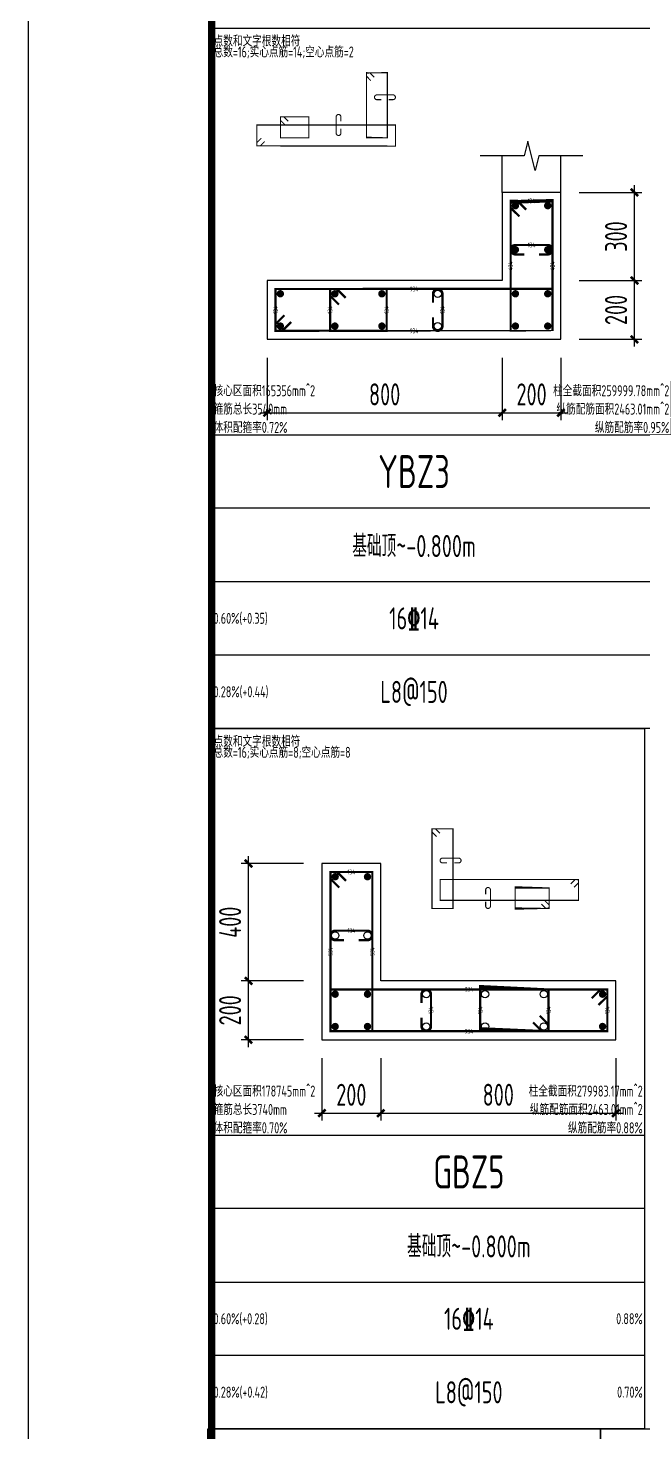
# Model space of a CAD drawing. Extents: x -1712635 to -854203, y -534641 to -21985.
# Drawn here: x -1375869 to -1367500, y -109896 to -90777 of the extents above; entities that cross this region are included whole.
import ezdxf
from ezdxf.enums import TextEntityAlignment as Align

# ---------------------------------------------------------------- set-up
doc = ezdxf.new("R2010")
doc.units = 0
doc.header["$LTSCALE"] = 1000
doc.layers.get('0').update_dxf_attribs({"linetype": 'CONTINUOUS'})
doc.layers.get('Defpoints').update_dxf_attribs({"linetype": 'CONTINUOUS'})
for name, color, linetype in [('-TK', 7, 'CONTINUOUS'), ('COLU_DE_DIM', 3, 'CONTINUOUS'), ('COLU_DE_TH', 7, 'CONTINUOUS'), ('LINK', 6, 'CONTINUOUS'), ('LINK-INDEX', 6, 'CONTINUOUS'), ('REIN', 6, 'CONTINUOUS'), ('TAB', 7, 'CONTINUOUS'), ('TAB_TEXT', 7, 'CONTINUOUS'), ('THIN', 7, 'CONTINUOUS')]:
    doc.layers.add(name, color=color, linetype=linetype)
doc.layers.add('箍筋长度', color=3, linetype='CONTINUOUS', plot=False)
doc.layers.add('配箍校核', color=34, linetype='CONTINUOUS', plot=False)
doc.styles.add('BW_Rein', font='Tssdeng.shx', dxfattribs={"width": 0.7, "bigfont": 'hztxt.shx'})
doc.styles.add('TSSD_DIMENSION', font='Tssdeng.shx', dxfattribs={"width": 0.7, "bigfont": 'tssdchn.shx'})
doc.styles.add('TSSD_REIN', font='tssdeng.shx', dxfattribs={"width": 0.7, "height": 300, "bigfont": 'tssdchn.shx'})
doc.dimstyles.new('TSSD_25_100', dxfattribs={"dimtxt": 300, "dimasz": 100, "dimexe": 100, "dimexo": 250, "dimgap": 100, "dimtad": 1, "dimdec": 0, "dimlfac": 0.25, "dimzin": 0, "dimdsep": 46, "dimtxsty": 'TSSD_DIMENSION', "dimblk": 'ARCHTICK', "dimcen": 0, "dimdle": 100, "dimclrt": 7, "dimadec": 0, "dimazin": 0, "dimtfac": 1, "dimtdec": 0, "dimtix": 1, "dimtmove": 2, "dimatfit": 3, "dimldrblk": 'ARCHTICK', "dimfxl": 0, "dimtolj": 1, "dimtzin": 0, "dimarcsym": 0})

# ---------------------------------------------------------------- blocks, each defined once
blk = doc.blocks.new('_ArchTick')
at = {"color": 0, "const_width": 0.35}
blk.add_lwpolyline([(-0.5, -0.5), (0.5, 0.5)], dxfattribs=at)
blk = doc.blocks.new('*D206')
at = {"layer": 'COLU_DE_DIM', "color": 0, "lineweight": -2}
for p, q in [((-1372615.585979764, -95265.40279039205), (-1372615.585979764, -96115.40279039205)), ((-1369415.590459332, -95265.40279039205), (-1369415.590459332, -96115.40279039205)), ((-1372715.585979764, -96015.40279039205), (-1369315.590459332, -96015.40279039205))]:
    blk.add_line(p, q, dxfattribs=at)
at = {"layer": 'Defpoints', "color": 0}
for p in [(-1372615.585979764, -95015.40279039205), (-1369415.590459332, -95015.40279039205), (-1369415.590459332, -96015.40279039205)]:
    blk.add_point(p, dxfattribs=at)
at = {"layer": 'COLU_DE_DIM', "color": 0, "lineweight": -2, "xscale": 100, "yscale": 100, "zscale": 100, "rotation": 180}
blk.add_blockref('_ArchTick', (-1372615.585979764, -96015.40279039205), dxfattribs=at)
at = {"layer": 'COLU_DE_DIM', "color": 0, "lineweight": -2, "xscale": 100, "yscale": 100, "zscale": 100}
blk.add_blockref('_ArchTick', (-1369415.590459332, -96015.40279039205), dxfattribs=at)
at = {"layer": 'COLU_DE_DIM', "color": 7, "insert": (-1371015.588219548, -95765.40279039205), "char_height": 300, "attachment_point": 5, "style": 'TSSD_DIMENSION'}
blk.add_mtext('\\A1;800', dxfattribs=at)
blk = doc.blocks.new('*D207')
at = {"layer": 'COLU_DE_DIM', "color": 0, "lineweight": -2}
for p, q in [((-1369415.590459332, -95265.40279039205), (-1369415.590459332, -96115.40279039205)), ((-1368615.590459259, -95265.40279039205), (-1368615.590459259, -96115.40279039205)), ((-1369515.590459332, -96015.40279039205), (-1368515.590459259, -96015.40279039205))]:
    blk.add_line(p, q, dxfattribs=at)
at = {"layer": 'Defpoints', "color": 0}
for p in [(-1369415.590459332, -95015.40279039205), (-1368615.590459259, -95015.40279039205), (-1368615.590459259, -96015.40279039205)]:
    blk.add_point(p, dxfattribs=at)
at = {"layer": 'COLU_DE_DIM', "color": 0, "lineweight": -2, "xscale": 100, "yscale": 100, "zscale": 100, "rotation": 180}
blk.add_blockref('_ArchTick', (-1369415.590459332, -96015.40279039205), dxfattribs=at)
at = {"layer": 'COLU_DE_DIM', "color": 0, "lineweight": -2, "xscale": 100, "yscale": 100, "zscale": 100}
blk.add_blockref('_ArchTick', (-1368615.590459259, -96015.40279039205), dxfattribs=at)
at = {"layer": 'COLU_DE_DIM', "color": 7, "insert": (-1369015.590459296, -95765.40279039205), "char_height": 300, "attachment_point": 5, "style": 'TSSD_DIMENSION'}
blk.add_mtext('\\A1;200', dxfattribs=at)
blk = doc.blocks.new('*D208')
at = {"layer": 'COLU_DE_DIM', "color": 0, "lineweight": -2}
for p, q in [((-1368365.590459259, -94215.4027886386), (-1367515.590459259, -94215.4027886386)), ((-1367615.590459259, -95115.40279039205), (-1367615.590459259, -94115.4027886386)), ((-1368365.590459259, -95015.40279039205), (-1367515.590459259, -95015.40279039205))]:
    blk.add_line(p, q, dxfattribs=at)
at = {"layer": 'Defpoints', "color": 0}
for p in [(-1368615.590459259, -94215.4027886386), (-1367615.590459259, -94215.4027886386), (-1368615.590459259, -95015.40279039205)]:
    blk.add_point(p, dxfattribs=at)
at = {"layer": 'COLU_DE_DIM', "color": 0, "lineweight": -2, "xscale": 100, "yscale": 100, "zscale": 100}
for p, rotation in [((-1367615.590459259, -94215.4027886386), 90), ((-1367615.590459259, -95015.40279039205), 270)]:
    blk.add_blockref('_ArchTick', p, dxfattribs=dict(at, rotation=rotation))
at = {"layer": 'COLU_DE_DIM', "color": 7, "insert": (-1367865.590459259, -94615.40278951555), "char_height": 300, "attachment_point": 5, "rotation": 90, "style": 'TSSD_DIMENSION'}
blk.add_mtext('\\A1;200', dxfattribs=at)
blk = doc.blocks.new('*D209')
at = {"layer": 'COLU_DE_DIM', "color": 0, "lineweight": -2}
for p, q in [((-1367615.590459259, -94315.4027886386), (-1367615.590459259, -92915.4027882783)), ((-1368365.590459259, -93015.4027882783), (-1367515.590459259, -93015.4027882783)), ((-1368365.590459259, -94215.4027886386), (-1367515.590459259, -94215.4027886386))]:
    blk.add_line(p, q, dxfattribs=at)
at = {"layer": 'Defpoints', "color": 0}
for p in [(-1368615.590459259, -93015.4027882783), (-1367615.590459259, -93015.4027882783), (-1368615.590459259, -94215.4027886386)]:
    blk.add_point(p, dxfattribs=at)
at = {"layer": 'COLU_DE_DIM', "color": 0, "lineweight": -2, "xscale": 100, "yscale": 100, "zscale": 100}
for p, rotation in [((-1367615.590459259, -93015.4027882783), 90), ((-1367615.590459259, -94215.4027886386), 270)]:
    blk.add_blockref('_ArchTick', p, dxfattribs=dict(at, rotation=rotation))
at = {"layer": 'COLU_DE_DIM', "color": 7, "insert": (-1367865.590459259, -93615.40278845867), "char_height": 300, "attachment_point": 5, "rotation": 90, "style": 'TSSD_DIMENSION'}
blk.add_mtext('\\A1;300', dxfattribs=at)
blk = doc.blocks.new('*D214')
at = {"layer": 'COLU_DE_DIM', "color": 0, "lineweight": -2}
for p, q in [((-1371868.904238457, -104804.0966134835), (-1371868.904238457, -105654.0966134835)), ((-1371068.904238457, -104804.0966134835), (-1371068.904238457, -105654.0966134835)), ((-1371968.904238457, -105554.0966134835), (-1370968.904238457, -105554.0966134835))]:
    blk.add_line(p, q, dxfattribs=at)
at = {"layer": 'Defpoints', "color": 0}
for p in [(-1371868.904238457, -104554.0966134835), (-1371068.904238457, -104554.0966134835), (-1371068.904238457, -105554.0966134835)]:
    blk.add_point(p, dxfattribs=at)
at = {"layer": 'COLU_DE_DIM', "color": 0, "lineweight": -2, "xscale": 100, "yscale": 100, "zscale": 100, "rotation": 180}
blk.add_blockref('_ArchTick', (-1371868.904238457, -105554.0966134835), dxfattribs=at)
at = {"layer": 'COLU_DE_DIM', "color": 0, "lineweight": -2, "xscale": 100, "yscale": 100, "zscale": 100}
blk.add_blockref('_ArchTick', (-1371068.904238457, -105554.0966134835), dxfattribs=at)
at = {"layer": 'COLU_DE_DIM', "color": 7, "insert": (-1371468.904238457, -105304.0966134835), "char_height": 300, "attachment_point": 5, "style": 'TSSD_DIMENSION'}
blk.add_mtext('\\A1;200', dxfattribs=at)
blk = doc.blocks.new('*D215')
at = {"layer": 'COLU_DE_DIM', "color": 0, "lineweight": -2}
for p, q in [((-1371068.904238457, -104804.0966134835), (-1371068.904238457, -105654.0966134835)), ((-1367868.902698899, -104804.0966134835), (-1367868.902698899, -105654.0966134835)), ((-1371168.904238457, -105554.0966134835), (-1367768.902698899, -105554.0966134835))]:
    blk.add_line(p, q, dxfattribs=at)
at = {"layer": 'Defpoints', "color": 0}
for p in [(-1371068.904238457, -104554.0966134835), (-1367868.902698899, -104554.0966134835), (-1367868.902698899, -105554.0966134835)]:
    blk.add_point(p, dxfattribs=at)
at = {"layer": 'COLU_DE_DIM', "color": 0, "lineweight": -2, "xscale": 100, "yscale": 100, "zscale": 100, "rotation": 180}
blk.add_blockref('_ArchTick', (-1371068.904238457, -105554.0966134835), dxfattribs=at)
at = {"layer": 'COLU_DE_DIM', "color": 0, "lineweight": -2, "xscale": 100, "yscale": 100, "zscale": 100}
blk.add_blockref('_ArchTick', (-1367868.902698899, -105554.0966134835), dxfattribs=at)
at = {"layer": 'COLU_DE_DIM', "color": 7, "insert": (-1369468.903468678, -105304.0966134835), "char_height": 300, "attachment_point": 5, "style": 'TSSD_DIMENSION'}
blk.add_mtext('\\A1;800', dxfattribs=at)
blk = doc.blocks.new('*D216')
at = {"layer": 'COLU_DE_DIM', "color": 0, "lineweight": -2}
for p, q in [((-1372118.904238457, -103754.0966134835), (-1372968.904238457, -103754.0966134835)), ((-1372868.904238457, -104654.0966134835), (-1372868.904238457, -103654.0966134835)), ((-1372118.904238457, -104554.0966134835), (-1372968.904238457, -104554.0966134835))]:
    blk.add_line(p, q, dxfattribs=at)
at = {"layer": 'Defpoints', "color": 0}
for p in [(-1372868.904238457, -103754.0966134835), (-1371868.904238457, -103754.0966134835), (-1371868.904238457, -104554.0966134835)]:
    blk.add_point(p, dxfattribs=at)
at = {"layer": 'COLU_DE_DIM', "color": 0, "lineweight": -2, "xscale": 100, "yscale": 100, "zscale": 100}
for p, rotation in [((-1372868.904238457, -103754.0966134835), 90), ((-1372868.904238457, -104554.0966134835), 270)]:
    blk.add_blockref('_ArchTick', p, dxfattribs=dict(at, rotation=rotation))
at = {"layer": 'COLU_DE_DIM', "color": 7, "insert": (-1373118.904238457, -104154.0966134837), "char_height": 300, "attachment_point": 5, "rotation": 90, "style": 'TSSD_DIMENSION'}
blk.add_mtext('\\A1;200', dxfattribs=at)
blk = doc.blocks.new('*D217')
at = {"layer": 'COLU_DE_DIM', "color": 0, "lineweight": -2}
for p, q in [((-1372868.904238457, -103854.0966134835), (-1372868.904238457, -102054.4347535726)), ((-1372118.904238457, -102154.4347535726), (-1372968.904238457, -102154.4347535726)), ((-1372118.904238457, -103754.0966134835), (-1372968.904238457, -103754.0966134835))]:
    blk.add_line(p, q, dxfattribs=at)
at = {"layer": 'Defpoints', "color": 0}
for p in [(-1372868.904238457, -102154.4347535726), (-1371868.904238457, -102154.4347535726), (-1371868.904238457, -103754.0966134835)]:
    blk.add_point(p, dxfattribs=at)
at = {"layer": 'COLU_DE_DIM', "color": 0, "lineweight": -2, "xscale": 100, "yscale": 100, "zscale": 100}
for p, rotation in [((-1372868.904238457, -102154.4347535726), 90), ((-1372868.904238457, -103754.0966134835), 270)]:
    blk.add_blockref('_ArchTick', p, dxfattribs=dict(at, rotation=rotation))
at = {"layer": 'COLU_DE_DIM', "color": 7, "insert": (-1373118.904238457, -102954.2656835283), "char_height": 300, "attachment_point": 5, "rotation": 90, "style": 'TSSD_DIMENSION'}
blk.add_mtext('\\A1;400', dxfattribs=at)
blk = doc.blocks.new('A1')
blk.add_lwpolyline([(0, 59400), (0, 0), (84100, 0), (84100, 59400)], close=True)
at = {"const_width": 100}
blk.add_lwpolyline([(2500, 58400), (2500, 1000), (83100, 1000), (83100, 58400)], close=True, dxfattribs=at)

msp = doc.modelspace()

# ---------------------------------------------------------------- linework, layer by layer
at = {"layer": 'COLU_DE_TH', "color": 7}
for points in [[(-1368615.590459259, -93015.4027882783), (-1369415.590459332, -93015.40278832114), (-1369415.590459303, -94215.4027886386), (-1372615.585979764, -94215.40279039205), (-1372615.585923646, -95015.40279039205), (-1368615.590459303, -95015.4027921455), (-1368615.590459259, -93015.4027882783)], [(-1371068.904238457, -103754.0966134835), (-1371068.904238457, -102154.4347535726), (-1371868.904238457, -102154.4347535726), (-1371868.904238457, -104554.0966134835), (-1367868.902698899, -104554.0966134835), (-1367868.902698899, -103754.0966134835), (-1371068.904238457, -103754.0966134835)]]:
    msp.add_lwpolyline(points, close=True, dxfattribs=at)
at = {"layer": 'LINK', "color": 6, "const_width": 30}
for points in [[(-1369180.590459347, -93342.32666983904), (-1369300.590459331, -93222.32666982297), (-1369300.590459332, -93130.40278830839), (-1368730.590459258, -93130.40278827777), (-1368730.590459299, -94900.40279209506), (-1369300.590459294, -94900.40279184515), (-1369300.590459332, -93130.40278830839), (-1369208.66657778, -93130.40278829681), (-1369088.666577796, -93250.40278831287)], [(-1372288.662057632, -94780.4027862963), (-1372408.662053442, -94900.40279048649), (-1372500.585931692, -94900.4027904445), (-1372500.585971677, -94330.40279033405), (-1368730.590459282, -94330.40278826823), (-1368730.590459294, -94900.40279209655), (-1372500.585931692, -94900.4027904445), (-1372500.585938148, -94808.47891220037), (-1372380.585942338, -94688.47890801018)], [(-1371637.880381001, -94542.3266268434), (-1371757.880383961, -94422.32662980346), (-1371757.8803904, -94330.40274395305), (-1370987.881287301, -94330.4027612601), (-1370987.88126064, -94900.40276259166), (-1371757.880350415, -94900.40274401763), (-1371757.8803904, -94330.40274395305), (-1371665.956504718, -94330.4027460255), (-1371545.956501758, -94450.40274306544)], [(-1371633.904238528, -102481.3586350907), (-1371753.904238464, -102361.3586350269), (-1371753.904238457, -102269.4347535571), (-1371183.904238461, -102269.4347535571), (-1371183.904238459, -104439.0966135088), (-1371753.904238457, -104439.0966135088), (-1371753.904238457, -102269.4347535571), (-1371661.980356883, -102269.4347535434), (-1371541.980356947, -102389.4347536072)], [(-1368195.826580436, -103989.0966134797), (-1368075.826580438, -103869.0966134779), (-1367983.902698913, -103869.0966134805), (-1367983.902698906, -104439.0966134855), (-1371753.904238426, -104439.0966134855), (-1371753.90423843, -103869.0966134805), (-1367983.902698913, -103869.0966134805), (-1367983.902698901, -103961.0204950119), (-1368103.902698899, -104081.0204950137)], [(-1368903.903083908, -104227.1727318749), (-1368783.903083825, -104347.1727317912), (-1368783.903083799, -104439.0966135049), (-1369713.903468648, -104439.0966134991), (-1369713.903468651, -103869.0966134856), (-1368783.903083806, -103869.0966134898), (-1368783.903083799, -104439.0966135049), (-1368875.826965411, -104439.0966135056), (-1368995.826965495, -104319.0966135892)]]:
    msp.add_lwpolyline(points, dxfattribs=at)
for points in [[(-1368915.590459616, -93860.40278829003), (-1368795.590459616, -93860.40278829003, 1), (-1368795.590459616, -93730.40278829003), (-1369235.590459635, -93730.40278853112, 1), (-1369235.590459635, -93860.40278853112), (-1369115.590459635, -93860.40278853112)], [(-1370357.88135492, -94715.40278951748), (-1370357.88135492, -94835.40278951748, 1), (-1370227.88135492, -94835.40278951748), (-1370227.881354921, -94395.40278951512, 1), (-1370357.881354921, -94395.40278951512), (-1370357.881354921, -94515.40278951512)], [(-1371368.904238449, -103199.2656835192), (-1371248.904238449, -103199.2656835192, 1), (-1371248.904238449, -103069.2656835192), (-1371688.904238453, -103069.2656835192, 1), (-1371688.904238453, -103199.2656835192), (-1371568.904238453, -103199.2656835192)], [(-1370513.903853561, -104254.0966134857), (-1370513.903853561, -104374.0966134857, 1), (-1370383.903853561, -104374.0966134857), (-1370383.903853562, -103934.0966134833, 1), (-1370513.903853562, -103934.0966134833), (-1370513.903853562, -104054.0966134833)]]:
    msp.add_lwpolyline(points, format="xyb", dxfattribs=at)
at = {"layer": 'LINK-INDEX', "color": 6, "const_width": 15.00000095367432}
for points in [[(-1371203.97213706, -91492.4538230084), (-1371263.972136807, -91432.45382275572), (-1371263.97213681, -91386.49188217285), (-1370978.972136769, -91386.49188215754), (-1370978.972136789, -92271.49188406559), (-1371263.972136791, -92271.49188394062), (-1371263.97213681, -91386.49188217285), (-1371218.010195812, -91386.491882148), (-1371158.010196065, -91446.49188240067)], [(-1372648.007928442, -92321.49188121018), (-1372708.00792631, -92381.49188334213), (-1372753.96986528, -92381.49188331817), (-1372753.969885273, -92096.4918832609), (-1370868.972129023, -92096.491882228), (-1370868.972129029, -92381.49188414417), (-1372753.96986528, -92381.49188331817), (-1372753.969868494, -92335.52994442472), (-1372693.969870626, -92275.52994229278)], [(-1372373.970337754, -92092.45380157323), (-1372433.970338973, -92032.45380279262), (-1372433.970342207, -91986.49186003784), (-1372048.970790631, -91986.4918686914), (-1372048.970777301, -92271.49186933928), (-1372433.970322215, -92271.49186005219), (-1372433.970342207, -91986.49186003784), (-1372388.008399101, -91986.49186105301), (-1372328.008397882, -92046.49185983362)], [(-1370310.363573464, -101787.3123207229), (-1370370.363573389, -101727.3123206482), (-1370370.363573392, -101681.350380094), (-1370085.363573382, -101681.350380094), (-1370085.363573381, -102766.1813100516), (-1370370.363573392, -102766.1813100516), (-1370370.363573392, -101681.350380094), (-1370324.401632718, -101681.3503800917), (-1370264.401632793, -101741.3503801665)], [(-1368481.324744513, -102431.1813098092), (-1368421.324744313, -102371.181310009), (-1368375.362803636, -102371.1813100153), (-1368375.362803632, -102656.181310022), (-1370260.363573323, -102656.181310022), (-1370260.363573325, -102371.1813100153), (-1368375.362803636, -102371.1813100153), (-1368375.362803627, -102417.1432510016), (-1368435.362803827, -102477.1432508018)], [(-1368835.362996155, -102660.2193692781), (-1368775.362996032, -102720.2193691547), (-1368775.362996034, -102766.1813100491), (-1369240.363188494, -102766.1813100461), (-1369240.363188496, -102481.1813100211), (-1368775.362996038, -102481.1813100232), (-1368775.362996034, -102766.1813100491), (-1368821.324936733, -102766.1813100441), (-1368881.324936856, -102706.1813101675)]]:
    msp.add_lwpolyline(points, dxfattribs=at)
for points in [[(-1370961.472136931, -91751.49188219404), (-1370901.472136931, -91751.49188219404, 1), (-1370901.472136931, -91686.49188219404), (-1371121.472136941, -91686.49188231459, 1), (-1371121.472136941, -91751.49188231459), (-1371061.472136941, -91751.49188231459)], [(-1371610.608735622, -92046.49188263732), (-1371610.608735622, -91986.49188263732, 1), (-1371675.608735622, -91986.49188263732), (-1371675.60873563, -92206.49188270268, 1), (-1371610.60873563, -92206.49188270268), (-1371610.60873563, -92146.49188270268)], [(-1370067.863573383, -102146.2658450373), (-1370007.863573383, -102146.2658450373, 1), (-1370007.863573383, -102081.2658450373), (-1370227.863573384, -102081.2658450373, 1), (-1370227.863573384, -102146.2658450373), (-1370167.863573384, -102146.2658450373)], [(-1369640.363380939, -102673.6813100205), (-1369640.363380939, -102733.6813100205, 1), (-1369575.363380939, -102733.6813100205), (-1369575.363380939, -102513.6813100193, 1), (-1369640.363380939, -102513.6813100193), (-1369640.363380939, -102573.6813100193)]]:
    msp.add_lwpolyline(points, format="xyb", dxfattribs=at)
at = {"layer": 'REIN', "color": 6, "const_width": 50}
for points in [[(-1369260.590459335, -93195.40278830027, 1), (-1369210.590459335, -93195.40278830027, 1), (-1369260.590459335, -93195.40278830027)], [(-1368820.590459257, -93195.40278827664, 1), (-1368770.590459257, -93195.40278827664, 1), (-1368820.590459257, -93195.40278827664)], [(-1369260.590459635, -93795.40278853112, 1), (-1369210.590459635, -93795.40278853112, 1), (-1369260.590459635, -93795.40278853112)], [(-1368820.590459616, -93795.40278829003, 1), (-1368770.590459616, -93795.40278829003, 1), (-1368820.590459616, -93795.40278829003)], [(-1372460.585967128, -94395.40279029845, 1), (-1372410.585967128, -94395.40279029845, 1), (-1372460.585967128, -94395.40279029845)], [(-1371717.880385845, -94395.40274540317, 1), (-1371667.880385845, -94395.40274540317, 1), (-1371717.880385845, -94395.40274540317)], [(-1371077.881284281, -94395.40275978824, 1), (-1371027.881284281, -94395.40275978824, 1), (-1371077.881284281, -94395.40275978824)], [(-1369260.590459306, -94395.40278854451, 1), (-1369210.590459306, -94395.40278854451, 1), (-1369260.590459306, -94395.40278854451)], [(-1368820.590459287, -94395.40278830341, 1), (-1368770.590459287, -94395.40278830341, 1), (-1368820.590459287, -94395.40278830341)], [(-1372460.585936263, -94835.40279047252, 1), (-1372410.585936263, -94835.40279047252, 1), (-1372460.585936263, -94835.40279047252)], [(-1371717.88035498, -94835.40274557724, 1), (-1371667.88035498, -94835.40274557724, 1), (-1371717.88035498, -94835.40274557724)], [(-1371077.881263701, -94835.40276101537, 1), (-1371027.881263701, -94835.40276101537, 1), (-1371077.881263701, -94835.40276101537)], [(-1369260.590459296, -94835.40279187771, 1), (-1369210.590459296, -94835.40279187771, 1), (-1369260.590459296, -94835.40279187771)], [(-1368820.590459296, -94835.40279204276, 1), (-1368770.590459296, -94835.40279204276, 1), (-1368820.590459296, -94835.40279204276)], [(-1371713.904238457, -102334.4347535545, 1), (-1371663.904238457, -102334.4347535545, 1), (-1371713.904238457, -102334.4347535545)], [(-1371273.904238454, -102334.4347535545, 1), (-1371223.904238454, -102334.4347535545, 1), (-1371273.904238454, -102334.4347535545)], [(-1371713.904238453, -103934.0966134839, 1), (-1371663.904238453, -103934.0966134839, 1), (-1371713.904238453, -103934.0966134839)], [(-1371273.904238449, -103934.0966134839, 1), (-1371223.904238449, -103934.0966134839, 1), (-1371273.904238449, -103934.0966134839)], [(-1368073.902698906, -103934.096613481, 1), (-1368023.902698906, -103934.096613481, 1), (-1368073.902698906, -103934.096613481)], [(-1371713.904238457, -104374.0966134937, 1), (-1371663.904238457, -104374.0966134937, 1), (-1371713.904238457, -104374.0966134937)], [(-1371273.904238448, -104374.0966134863, 1), (-1371223.904238448, -104374.0966134863, 1), (-1371273.904238448, -104374.0966134863)], [(-1368073.9026989, -104374.0966134861, 1), (-1368023.9026989, -104374.0966134861, 1), (-1368073.9026989, -104374.0966134861)]]:
    msp.add_lwpolyline(points, format="xyb", close=True, dxfattribs=at)
at = {"layer": 'REIN', "color": 6}
for centre in [(-1370292.881354921, -94395.40278951512), (-1370292.88135492, -94835.40278951748), (-1371688.904238453, -103134.2656835192), (-1371248.904238449, -103134.2656835192), (-1370448.903853562, -103934.0966134833), (-1369648.903468677, -103934.0966134869), (-1368848.903083792, -103934.0966134905), (-1370448.903853561, -104374.0966134857), (-1369648.903468675, -104374.0966134906), (-1368848.903083787, -104374.0966134956)]:
    msp.add_circle(centre, 50, dxfattribs=at)
at = {"layer": 'TAB', "color": 7}
for points in [[(-1373368.904238457, -90776.7089708075), (-1367115.590459259, -90776.7089708075), (-1367115.590459259, -100315.4027921455), (-1373368.904238457, -100315.4027921455), (-1373368.904238457, -90776.7089708075), (-1373368.904238457, -96315.4027921455), (-1367115.590459259, -96315.4027921455), (-1367115.590459259, -97315.4027921455), (-1373368.904238457, -97315.4027921455), (-1373368.904238457, -98315.4027921455), (-1367115.590459259, -98315.4027921455), (-1367115.590459259, -99315.4027921455), (-1373368.904238457, -99315.4027921455)], [(-1373368.904238457, -100315.4027921455), (-1367477.682037741, -100315.4027921455), (-1367477.682037741, -109854.0966134835), (-1373368.904238457, -109854.0966134835), (-1373368.904238457, -100315.4027921455), (-1373368.904238457, -105854.0966134835), (-1367477.682037741, -105854.0966134835), (-1367477.682037741, -106854.0966134835), (-1373368.904238457, -106854.0966134835), (-1373368.904238457, -107854.0966134835), (-1367477.682037741, -107854.0966134835), (-1367477.682037741, -108854.0966134835), (-1373368.904238457, -108854.0966134835)], [(-1373423.028056948, -109854.0966134834), (-1368076.737019093, -109854.0966134834), (-1368076.737019093, -119392.7904348214), (-1373423.028056948, -119392.7904348214), (-1373423.028056948, -109854.0966134834), (-1373423.028056948, -115392.7904348214), (-1368076.737019093, -115392.7904348214), (-1368076.737019093, -116392.7904348214), (-1373423.028056948, -116392.7904348214), (-1373423.028056948, -117392.7904348214), (-1368076.737019093, -117392.7904348214), (-1368076.737019093, -118392.7904348214), (-1373423.028056948, -118392.7904348214)], [(-1368076.737019093, -109854.0966134835), (-1363196.451381821, -109854.0966134835), (-1363196.451381821, -119392.7904348215), (-1368076.737019093, -119392.7904348215), (-1368076.737019093, -109854.0966134835), (-1368076.737019093, -115392.7904348215), (-1363196.451381821, -115392.7904348215), (-1363196.451381821, -116392.7904348215), (-1368076.737019093, -116392.7904348215), (-1368076.737019093, -117392.7904348215), (-1363196.451381821, -117392.7904348215), (-1363196.451381821, -118392.7904348215), (-1368076.737019093, -118392.7904348215)]]:
    msp.add_lwpolyline(points, dxfattribs=at)
at = {"layer": 'THIN', "color": 7}
for p, q in [((-1369415.590459332, -93015.40278832114), (-1369415.590459359, -92515.40278832114)), ((-1368615.590459259, -93015.4027882783), (-1368615.590459286, -92515.4027882783))]:
    msp.add_line(p, q, dxfattribs=at)
msp.add_lwpolyline([(-1368315.590459286, -92515.40278826223), (-1368915.590459323, -92515.40278829436), (-1368965.590459312, -92715.40278829704), (-1369065.590459333, -92315.4027883024), (-1369115.590459323, -92515.40278830507), (-1369715.590459359, -92515.4027883372)], dxfattribs=at)

# ---------------------------------------------------------------- block references
at = {"layer": '-TK'}
msp.add_blockref('A1', (-1375868.904238457, -120392.7904348215), dxfattribs=at)

# ---------------------------------------------------------------- texts
at = {"layer": 'TAB_TEXT', "color": 7, "style": 'TSSD_REIN', "width": 0.7}
for s, height, p in [('YBZ3', 450, (-1370615.588219512, -96815.4027921455)), ('基础顶~-0.800m', 300, (-1370615.588219512, -97815.4027921455)), ('L8@150', 300, (-1370615.588219512, -99815.4027921455)), ('GBZ5', 450, (-1369868.903468678, -106354.0966134835)), ('基础顶~-0.800m', 300, (-1369868.903468678, -107354.0966134835)), ('L8@150', 300, (-1369868.903468678, -109354.0966134835))]:
    msp.add_text(s, height=height, dxfattribs=at).set_placement(p, align=Align.MIDDLE)
at = {"layer": 'TAB_TEXT', "color": 1, "style": 'TSSD_REIN', "width": 0.7}
for p in [(-1370615.588219512, -98815.4027921455), (-1369868.903468678, -108354.0966134835)]:
    msp.add_text('16%%13214', height=300, dxfattribs=at).set_placement(p, align=Align.MIDDLE)
at = {"layer": '箍筋长度', "style": 'BW_Rein', "width": 0.7}
for s, rotation, p in [('134', 3.07657965751098e-09, (-1369015.590459296, -93130.40278829308)), ('134', 3.139535103797278e-08, (-1369015.590459295, -93730.40278841057)), ('434', 90.00000000124064, (-1369300.590459313, -94015.4027900801)), ('434', 89.99999999883941, (-1368730.590459276, -94015.40279018978)), ('934', 3.13958031440953e-08, (-1370615.588215493, -94330.40278930114)), ('134', 90.00000401923947, (-1372500.585951684, -94615.40279038575)), ('134', 90.00000401923947, (-1371757.880370408, -94615.40279034505)), ('134', 90.00000267991544, (-1370987.88127397, -94615.40279030286)), ('134', 90.00000000003335, (-1370227.88135492, -94615.40279026121)), ('934', 359.9999999748924, (-1370615.588195506, -94900.40279127052)), ('534', 90.00000000083388, (-1371753.904238441, -103354.265683528)), ('534', 90.00000000004447, (-1371183.90423846, -103354.265683528)), ('134', 90.00000000003335, (-1370383.903853561, -104154.0966134835)), ('134', 90.00000000033349, (-1369713.90346865, -104154.0966134835)), ('134', 90.00000000070034, (-1368783.903083803, -104154.0966134835)), ('134', 90.00000000070034, (-1367983.902698909, -104154.0966134835))]:
    msp.add_text(s, height=65, rotation=rotation, dxfattribs=at).set_placement(p, align=Align.MIDDLE_CENTER)
for s, p in [('134', (-1371468.904238457, -102269.4347535571)), ('134', (-1371468.904238457, -103069.2656835192)), ('934', (-1369868.903468678, -103869.0966134805)), ('934', (-1369868.903468678, -104439.0966134855))]:
    msp.add_text(s, height=65, dxfattribs=at).set_placement(p, align=Align.MIDDLE_CENTER)
at = {"layer": '配箍校核', "style": 'BW_Rein', "width": 0.7}
for s, p in [('点数和文字根数相符', (-1373343.904238457, -91026.7089708075)), ('总数=16;实心点筋=14;空心点筋=2', (-1373343.904238457, -91176.7089708075)), ('核心区面积165356mm^ 2', (-1373343.904238457, -95790.4027921455)), ('箍筋总长3540mm', (-1373343.904238457, -96040.4027921455)), ('体积配箍率0.72%', (-1373343.904238457, -96290.4027921455)), ('点数和文字根数相符', (-1373343.904238457, -100565.4027921455)), ('总数=16;实心点筋=8;空心点筋=8', (-1373343.904238457, -100715.4027921455)), ('核心区面积178745mm^ 2', (-1373343.904238457, -105329.0966134835)), ('箍筋总长3740mm', (-1373343.904238457, -105579.0966134835)), ('体积配箍率0.70%', (-1373343.904238457, -105829.0966134835))]:
    msp.add_text(s, height=150, dxfattribs=at).set_placement(p)
for s, p in [('柱全截面积259999.78mm^ 2', (-1367140.590459259, -95790.4027921455)), ('纵筋配筋面积2463.01mm^ 2', (-1367140.590459259, -96040.4027921455)), ('纵筋配筋率0.95%', (-1367140.590459259, -96290.4027921455)), ('柱全截面积279983.17mm^ 2', (-1367502.682037741, -105329.0966134835)), ('纵筋配筋面积2463.01mm^ 2', (-1367502.682037741, -105579.0966134835)), ('纵筋配筋率0.88%', (-1367502.682037741, -105829.0966134835))]:
    msp.add_text(s, height=150, dxfattribs=at).set_placement(p, align=Align.RIGHT)
for s, p in [('0.60%(+0.35)', (-1373343.904238457, -98815.4027921455)), ('0.28%(+0.44)', (-1373343.904238457, -99815.4027921455)), ('0.60%(+0.28)', (-1373343.904238457, -108354.0966134835)), ('0.28%(+0.42)', (-1373343.904238457, -109354.0966134835))]:
    msp.add_text(s, height=150, dxfattribs=at).set_placement(p, align=Align.MIDDLE_LEFT)
for s, p in [('0.88%', (-1367502.682037741, -108354.0966134835)), ('0.70%', (-1367502.682037741, -109354.0966134835))]:
    msp.add_text(s, height=150, dxfattribs=at).set_placement(p, align=Align.MIDDLE_RIGHT)

# ---------------------------------------------------------------- dimensions: what is measured, and where the dimension line sits
at = {"layer": 'COLU_DE_DIM'}
for base, p1, p2, picture, middle in [((-1367615.590459259, -93015.4027882783), (-1368615.590459259, -94215.4027886386), (-1368615.590459259, -93015.4027882783), '*D209', (-1367865.590459259, -93615.40278845867)), ((-1367615.590459259, -94215.4027886386), (-1368615.590459259, -95015.40279039205), (-1368615.590459259, -94215.4027886386), '*D208', (-1367865.590459259, -94615.40278951555)), ((-1372868.904238457, -102154.4347535726), (-1371868.904238457, -103754.0966134835), (-1371868.904238457, -102154.4347535726), '*D217', (-1373118.904238457, -102954.2656835283)), ((-1372868.904238457, -103754.0966134835), (-1371868.904238457, -104554.0966134835), (-1371868.904238457, -103754.0966134835), '*D216', (-1373118.904238457, -104154.0966134837))]:
    dim = msp.add_linear_dim(base=base, p1=p1, p2=p2, angle=89.9999998932783, dimstyle='TSSD_25_100', dxfattribs=at)
    dim.commit()
    dim.dimension.update_dxf_attribs({"geometry": picture, "text_midpoint": middle})
for base, p1, p2, picture, middle in [((-1369415.590459332, -96015.40279039205), (-1372615.585979764, -95015.40279039205), (-1369415.590459332, -95015.40279039205), '*D206', (-1371015.588219548, -95765.40279039205)), ((-1368615.590459259, -96015.40279039205), (-1369415.590459332, -95015.40279039205), (-1368615.590459259, -95015.40279039205), '*D207', (-1369015.590459296, -95765.40279039205)), ((-1371068.904238457, -105554.0966134835), (-1371868.904238457, -104554.0966134835), (-1371068.904238457, -104554.0966134835), '*D214', (-1371468.904238457, -105304.0966134835)), ((-1367868.902698899, -105554.0966134835), (-1371068.904238457, -104554.0966134835), (-1367868.902698899, -104554.0966134835), '*D215', (-1369468.903468678, -105304.0966134835))]:
    dim = msp.add_linear_dim(base=base, p1=p1, p2=p2, dimstyle='TSSD_25_100', dxfattribs=at)
    dim.commit()
    dim.dimension.update_dxf_attribs({"geometry": picture, "text_midpoint": middle})

doc.saveas('drawing.dxf')
